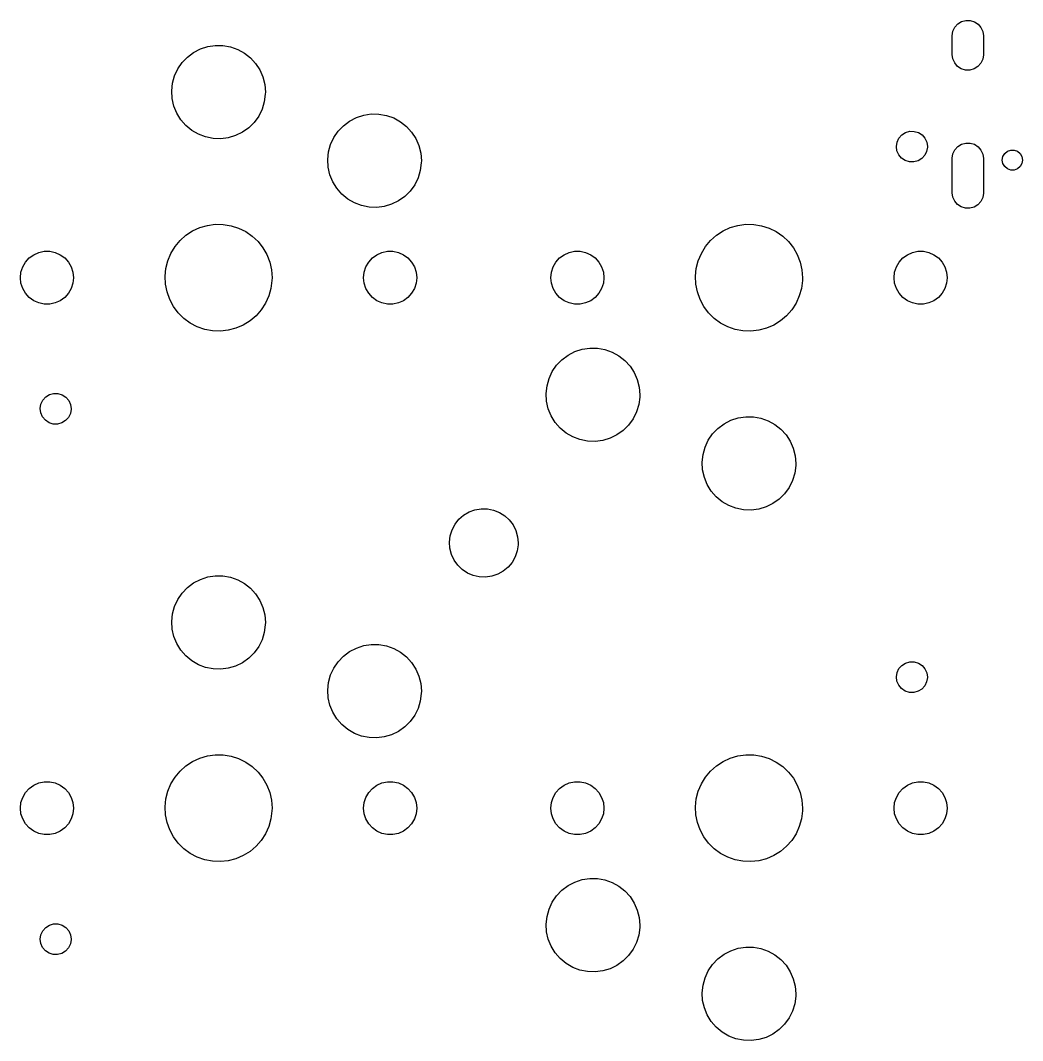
# Model space of a CAD drawing. Extents: x 3.01 to 5.54, y -3.22 to -0.6.
# Drawn here: x 3.013 to 4.277, y -1.883 to -0.596 of the extents above; entities that cross this region are included whole.
import ezdxf

# ---------------------------------------------------------------- set-up
doc = ezdxf.new("R2010")
doc.units = 0
doc.header["$MEASUREMENT"] = 0
doc.layers.add('BLACK', color=7, linetype='CONTINUOUS')

msp = doc.modelspace()

# ---------------------------------------------------------------- linework, layer by layer
at = {"layer": 'BLACK', "linetype": 'CONTINUOUS'}
for p, q in [((4.18938, -0.609402), (4.19175, -0.60435)), ((4.19175, -0.60435), (4.19544, -0.600166)), ((4.19544, -0.600166), (4.20016, -0.597188)), ((4.20016, -0.597188), (4.20553, -0.595654)), ((4.20553, -0.595654), (4.21111, -0.595688)), ((4.21111, -0.595688), (4.21646, -0.597288)), ((4.21646, -0.597288), (4.22114, -0.600323)), ((4.22114, -0.600323), (4.22478, -0.604551)), ((4.22478, -0.604551), (4.22709, -0.609632)), ((4.18851, -0.615157), (4.18852, -0.614917)), ((4.18851, -0.638779), (4.18851, -0.615157)), ((4.18852, -0.614917), (4.18938, -0.609402)), ((4.22709, -0.609632), (4.22789, -0.615157)), ((4.22789, -0.615157), (4.22789, -0.638779)), ((3.23991, -0.631582), (3.24911, -0.628576)), ((3.24911, -0.628576), (3.25867, -0.627112)), ((3.25867, -0.627112), (3.26835, -0.62723)), ((3.26835, -0.62723), (3.27788, -0.628927)), ((3.27788, -0.628927), (3.287, -0.632158)), ((3.2169, -0.648859), (3.22359, -0.641862)), ((3.22359, -0.641862), (3.23132, -0.636051)), ((3.23132, -0.636051), (3.23991, -0.631582)), ((3.287, -0.632158), (3.29547, -0.636835)), ((3.29547, -0.636835), (3.30307, -0.642833)), ((3.30307, -0.642833), (3.30958, -0.649991)), ((4.18931, -0.644304), (4.18851, -0.638779)), ((4.22788, -0.63902), (4.22702, -0.644535)), ((4.22789, -0.638779), (4.22788, -0.63902)), ((3.21145, -0.656853), (3.2169, -0.648859)), ((3.30958, -0.649991), (3.31484, -0.658117)), ((4.19162, -0.649385), (4.18931, -0.644304)), ((4.19526, -0.653613), (4.19162, -0.649385)), ((4.19994, -0.656649), (4.19526, -0.653613)), ((4.22096, -0.65377), (4.21624, -0.656748)), ((4.22465, -0.649587), (4.22096, -0.65377)), ((4.22702, -0.644535), (4.22465, -0.649587)), ((3.20478, -0.674957), (3.20737, -0.665632)), ((3.20737, -0.665632), (3.21145, -0.656853)), ((3.31484, -0.658117), (3.3187, -0.666992)), ((3.3187, -0.666992), (3.32106, -0.676378)), ((4.20529, -0.658248), (4.19994, -0.656649)), ((4.21087, -0.658282), (4.20529, -0.658248)), ((4.21624, -0.656748), (4.21087, -0.658282)), ((3.20376, -0.68458), (3.20478, -0.674957)), ((3.32106, -0.676378), (3.32185, -0.686023)), ((3.20431, -0.694242), (3.20376, -0.68458)), ((3.20644, -0.703683), (3.20431, -0.694242)), ((3.32178, -0.688908), (3.32052, -0.698503)), ((3.32185, -0.686023), (3.32178, -0.688908)), ((3.21008, -0.71265), (3.20644, -0.703683)), ((3.3177, -0.707763), (3.31341, -0.716439)), ((3.32052, -0.698503), (3.3177, -0.707763)), ((3.21514, -0.720901), (3.21008, -0.71265)), ((3.31341, -0.716439), (3.30777, -0.724298)), ((3.42818, -0.722665), (3.43676, -0.718197)), ((3.43676, -0.718197), (3.44596, -0.71519)), ((3.44596, -0.71519), (3.45552, -0.713726)), ((3.45552, -0.713726), (3.4652, -0.713844)), ((3.4652, -0.713844), (3.47473, -0.715541)), ((3.47473, -0.715541), (3.48385, -0.718772)), ((3.48385, -0.718772), (3.49232, -0.723449)), ((3.22148, -0.728216), (3.21514, -0.720901)), ((3.22892, -0.734398), (3.22148, -0.728216)), ((3.30091, -0.731129), (3.29303, -0.736749)), ((3.30777, -0.724298), (3.30091, -0.731129)), ((3.41375, -0.735473), (3.42044, -0.728476)), ((3.42044, -0.728476), (3.42818, -0.722665)), ((3.49232, -0.723449), (3.49992, -0.729447)), ((3.49992, -0.729447), (3.50643, -0.736605)), ((3.23728, -0.739281), (3.22892, -0.734398)), ((3.24632, -0.742733), (3.23728, -0.739281)), ((3.2558, -0.744663), (3.24632, -0.742733)), ((3.26547, -0.745018), (3.2558, -0.744663)), ((3.27507, -0.743788), (3.26547, -0.745018)), ((3.28434, -0.741007), (3.27507, -0.743788)), ((3.29303, -0.736749), (3.28434, -0.741007)), ((3.40422, -0.752246), (3.4083, -0.743468)), ((3.4083, -0.743468), (3.41375, -0.735473)), ((3.50643, -0.736605), (3.51169, -0.744731)), ((3.51169, -0.744731), (3.51555, -0.753606)), ((4.11895, -0.74922), (4.1213, -0.744215)), ((4.1213, -0.744215), (4.12496, -0.740071)), ((4.12496, -0.740071), (4.12963, -0.737121)), ((4.12963, -0.737121), (4.13495, -0.735601)), ((4.13495, -0.735601), (4.14048, -0.735635)), ((4.14048, -0.735635), (4.14578, -0.737219)), ((4.14578, -0.737219), (4.15042, -0.740226)), ((4.15042, -0.740226), (4.15402, -0.744415)), ((4.15402, -0.744415), (4.15631, -0.749448)), ((3.40164, -0.761572), (3.40422, -0.752246)), ((3.51555, -0.753606), (3.51791, -0.762992)), ((4.1181, -0.754683), (4.11895, -0.74922)), ((4.11881, -0.760165), (4.1181, -0.754683)), ((4.15709, -0.755397), (4.15617, -0.760849)), ((4.15631, -0.749448), (4.1571, -0.754921)), ((4.1571, -0.754921), (4.15709, -0.755397)), ((4.18938, -0.764126), (4.19175, -0.759074)), ((4.19175, -0.759074), (4.19544, -0.754891)), ((4.19544, -0.754891), (4.20016, -0.751912)), ((4.20016, -0.751912), (4.20553, -0.750379)), ((4.20553, -0.750379), (4.21111, -0.750413)), ((4.21111, -0.750413), (4.21646, -0.752012)), ((4.21646, -0.752012), (4.22114, -0.755048)), ((4.22114, -0.755048), (4.22478, -0.759276)), ((4.22478, -0.759276), (4.22709, -0.764357)), ((4.2581, -0.760769), (4.26228, -0.759249)), ((4.26228, -0.759249), (4.26672, -0.759249)), ((4.26672, -0.759249), (4.2709, -0.760769)), ((3.40061, -0.771195), (3.40164, -0.761572)), ((3.40116, -0.780856), (3.40061, -0.771195)), ((3.51791, -0.762992), (3.5187, -0.772637)), ((4.12104, -0.765225), (4.11881, -0.760165)), ((4.1246, -0.769458), (4.12104, -0.765225)), ((4.1292, -0.772521), (4.1246, -0.769458)), ((4.15005, -0.769924), (4.14534, -0.772817)), ((4.15376, -0.765825), (4.15005, -0.769924)), ((4.15617, -0.760849), (4.15376, -0.765825)), ((4.18851, -0.769882), (4.18852, -0.769641)), ((4.18851, -0.813189), (4.18851, -0.769882)), ((4.18852, -0.769641), (4.18938, -0.764126)), ((4.22709, -0.764357), (4.22789, -0.769882)), ((4.22789, -0.769882), (4.22789, -0.813189)), ((4.2517, -0.77185), (4.25248, -0.767474)), ((4.25248, -0.776226), (4.2517, -0.77185)), ((4.25248, -0.767474), (4.2547, -0.763625)), ((4.2547, -0.763625), (4.2581, -0.760769)), ((4.2709, -0.760769), (4.2743, -0.763625)), ((4.2743, -0.763625), (4.27652, -0.767474)), ((4.27652, -0.767474), (4.27729, -0.77185)), ((4.27729, -0.77185), (4.27652, -0.776226)), ((3.40329, -0.790297), (3.40116, -0.780856)), ((3.51737, -0.785117), (3.51455, -0.794377)), ((3.51863, -0.775522), (3.51737, -0.785117)), ((3.5187, -0.772637), (3.51863, -0.775522)), ((4.13448, -0.77417), (4.1292, -0.772521)), ((4.14001, -0.774271), (4.13448, -0.77417)), ((4.14534, -0.772817), (4.14001, -0.774271)), ((4.2547, -0.780075), (4.25248, -0.776226)), ((4.2581, -0.782931), (4.2547, -0.780075)), ((4.26228, -0.784451), (4.2581, -0.782931)), ((4.26672, -0.784451), (4.26228, -0.784451)), ((4.2709, -0.782931), (4.26672, -0.784451)), ((4.2743, -0.780075), (4.2709, -0.782931)), ((4.27652, -0.776226), (4.2743, -0.780075)), ((3.40693, -0.799264), (3.40329, -0.790297)), ((3.51455, -0.794377), (3.51026, -0.803053)), ((3.41199, -0.807516), (3.40693, -0.799264)), ((3.41833, -0.814831), (3.41199, -0.807516)), ((3.51026, -0.803053), (3.50462, -0.810912)), ((3.42577, -0.821012), (3.41833, -0.814831)), ((3.43413, -0.825895), (3.42577, -0.821012)), ((3.48988, -0.823363), (3.48119, -0.827621)), ((3.49776, -0.817743), (3.48988, -0.823363)), ((3.50462, -0.810912), (3.49776, -0.817743)), ((4.18931, -0.818714), (4.18851, -0.813189)), ((4.19162, -0.823794), (4.18931, -0.818714)), ((4.22702, -0.818944), (4.22465, -0.823996)), ((4.22788, -0.813429), (4.22702, -0.818944)), ((4.22789, -0.813189), (4.22788, -0.813429)), ((3.44317, -0.829348), (3.43413, -0.825895)), ((3.45265, -0.831277), (3.44317, -0.829348)), ((3.46232, -0.831632), (3.45265, -0.831277)), ((3.47192, -0.830402), (3.46232, -0.831632)), ((3.48119, -0.827621), (3.47192, -0.830402)), ((4.19526, -0.828023), (4.19162, -0.823794)), ((4.19994, -0.831058), (4.19526, -0.828023)), ((4.20529, -0.832657), (4.19994, -0.831058)), ((4.21087, -0.832692), (4.20529, -0.832657)), ((4.21624, -0.831158), (4.21087, -0.832692)), ((4.22096, -0.82818), (4.21624, -0.831158)), ((4.22465, -0.823996), (4.22096, -0.82818)), ((3.2217, -0.866724), (3.23007, -0.861238)), ((3.23007, -0.861238), (3.23915, -0.85705)), ((3.23915, -0.85705), (3.24876, -0.85425)), ((3.24876, -0.85425), (3.25867, -0.852901)), ((3.25867, -0.852901), (3.26868, -0.853032)), ((3.26868, -0.853032), (3.27855, -0.85464)), ((3.27855, -0.85464), (3.28808, -0.85769)), ((3.28808, -0.85769), (3.29705, -0.862115)), ((3.29705, -0.862115), (3.30527, -0.867818)), ((3.89099, -0.866724), (3.89936, -0.861238)), ((3.89936, -0.861238), (3.90845, -0.85705)), ((3.90845, -0.85705), (3.91805, -0.85425)), ((3.91805, -0.85425), (3.92796, -0.852901)), ((3.92796, -0.852901), (3.93797, -0.853032)), ((3.93797, -0.853032), (3.94784, -0.85464)), ((3.94784, -0.85464), (3.95737, -0.85769)), ((3.95737, -0.85769), (3.96634, -0.862115)), ((3.96634, -0.862115), (3.97456, -0.867818)), ((3.20784, -0.881078), (3.21424, -0.873386)), ((3.21424, -0.873386), (3.2217, -0.866724)), ((3.30527, -0.867818), (3.31256, -0.874673)), ((3.31256, -0.874673), (3.31875, -0.88253)), ((3.87713, -0.881078), (3.88353, -0.873386)), ((3.88353, -0.873386), (3.89099, -0.866724)), ((3.97456, -0.867818), (3.98185, -0.874673)), ((3.98185, -0.874673), (3.98804, -0.88253)), ((3.03591, -0.888415), (3.04276, -0.886959)), ((3.04276, -0.886959), (3.04976, -0.886959)), ((3.04976, -0.886959), (3.05661, -0.888415)), ((3.20265, -0.889631), (3.20784, -0.881078)), ((3.31875, -0.88253), (3.32372, -0.891216)), ((3.46898, -0.888415), (3.47583, -0.886959)), ((3.47583, -0.886959), (3.48283, -0.886959)), ((3.48283, -0.886959), (3.48968, -0.888415)), ((3.7052, -0.888415), (3.71205, -0.886959)), ((3.71205, -0.886959), (3.71905, -0.886959)), ((3.71905, -0.886959), (3.7259, -0.888415)), ((3.87194, -0.889631), (3.87713, -0.881078)), ((3.98804, -0.88253), (3.99301, -0.891216)), ((4.13827, -0.888415), (4.14512, -0.886959)), ((4.14512, -0.886959), (4.15212, -0.886959)), ((4.15212, -0.886959), (4.15897, -0.888415)), ((3.01565, -0.906649), (3.01916, -0.900584)), ((3.01916, -0.900584), (3.02384, -0.89538)), ((3.02384, -0.89538), (3.02951, -0.891263)), ((3.02951, -0.891263), (3.03591, -0.888415)), ((3.05661, -0.888415), (3.06301, -0.891263)), ((3.06301, -0.891263), (3.06867, -0.89538)), ((3.06867, -0.89538), (3.07336, -0.900584)), ((3.07336, -0.900584), (3.07686, -0.906649)), ((3.19632, -0.908554), (3.19878, -0.898857)), ((3.19878, -0.898857), (3.20265, -0.889631)), ((3.32372, -0.891216), (3.32734, -0.90054)), ((3.32734, -0.90054), (3.32955, -0.910298)), ((3.44873, -0.906649), (3.45223, -0.900584)), ((3.45223, -0.900584), (3.45691, -0.89538)), ((3.45691, -0.89538), (3.46258, -0.891263)), ((3.46258, -0.891263), (3.46898, -0.888415)), ((3.48968, -0.888415), (3.49608, -0.891263)), ((3.49608, -0.891263), (3.50175, -0.89538)), ((3.50175, -0.89538), (3.50643, -0.900584)), ((3.50643, -0.900584), (3.50993, -0.906649)), ((3.68495, -0.906649), (3.68845, -0.900584)), ((3.68845, -0.900584), (3.69313, -0.89538)), ((3.69313, -0.89538), (3.6988, -0.891263)), ((3.6988, -0.891263), (3.7052, -0.888415)), ((3.7259, -0.888415), (3.7323, -0.891263)), ((3.7323, -0.891263), (3.73797, -0.89538)), ((3.73797, -0.89538), (3.74265, -0.900584)), ((3.74265, -0.900584), (3.74615, -0.906649)), ((3.86561, -0.908554), (3.86807, -0.898857)), ((3.86807, -0.898857), (3.87194, -0.889631)), ((3.99301, -0.891216), (3.99664, -0.90054)), ((3.99664, -0.90054), (3.99884, -0.910298)), ((4.11802, -0.906649), (4.12152, -0.900584)), ((4.12152, -0.900584), (4.1262, -0.89538)), ((4.1262, -0.89538), (4.13187, -0.891263)), ((4.13187, -0.891263), (4.13827, -0.888415)), ((4.15897, -0.888415), (4.16537, -0.891263)), ((4.16537, -0.891263), (4.17104, -0.89538)), ((4.17104, -0.89538), (4.17572, -0.900584)), ((4.17572, -0.900584), (4.17922, -0.906649)), ((3.01276, -0.920275), (3.01349, -0.91331)), ((3.01349, -0.91331), (3.01565, -0.906649)), ((3.07686, -0.906649), (3.07903, -0.91331)), ((3.07903, -0.91331), (3.07976, -0.920275)), ((3.19532, -0.918508), (3.19632, -0.908554)), ((3.32955, -0.910298), (3.33029, -0.920275)), ((3.44583, -0.920275), (3.44656, -0.91331)), ((3.44656, -0.91331), (3.44873, -0.906649)), ((3.50993, -0.906649), (3.5121, -0.91331)), ((3.5121, -0.91331), (3.51283, -0.920275)), ((3.68205, -0.920275), (3.68278, -0.91331)), ((3.68278, -0.91331), (3.68495, -0.906649)), ((3.74615, -0.906649), (3.74832, -0.91331)), ((3.74832, -0.91331), (3.74905, -0.920275)), ((3.86461, -0.918508), (3.86561, -0.908554)), ((3.99884, -0.910298), (3.99958, -0.920275)), ((4.11512, -0.920275), (4.11585, -0.91331)), ((4.11585, -0.91331), (4.11802, -0.906649)), ((4.17922, -0.906649), (4.18139, -0.91331)), ((4.18139, -0.91331), (4.18212, -0.920275)), ((3.01349, -0.92724), (3.01276, -0.920275)), ((3.07976, -0.920275), (3.07903, -0.92724)), ((3.1958, -0.928501), (3.19532, -0.918508)), ((3.3302, -0.923808), (3.32894, -0.933732)), ((3.33029, -0.920275), (3.3302, -0.923808)), ((3.44656, -0.92724), (3.44583, -0.920275)), ((3.51283, -0.920275), (3.5121, -0.92724)), ((3.68278, -0.92724), (3.68205, -0.920275)), ((3.74905, -0.920275), (3.74832, -0.92724)), ((3.86509, -0.928501), (3.86461, -0.918508)), ((3.99949, -0.923808), (3.99823, -0.933732)), ((3.99958, -0.920275), (3.99949, -0.923808)), ((4.11585, -0.92724), (4.11512, -0.920275)), ((4.18212, -0.920275), (4.18139, -0.92724)), ((3.01565, -0.933901), (3.01349, -0.92724)), ((3.01916, -0.939966), (3.01565, -0.933901)), ((3.07686, -0.933901), (3.07336, -0.939966)), ((3.07903, -0.92724), (3.07686, -0.933901)), ((3.19775, -0.938314), (3.1958, -0.928501)), ((3.20113, -0.94773), (3.19775, -0.938314)), ((3.32894, -0.933732), (3.32622, -0.943362)), ((3.44873, -0.933901), (3.44656, -0.92724)), ((3.45223, -0.939966), (3.44873, -0.933901)), ((3.50993, -0.933901), (3.50643, -0.939966)), ((3.5121, -0.92724), (3.50993, -0.933901)), ((3.68495, -0.933901), (3.68278, -0.92724)), ((3.68845, -0.939966), (3.68495, -0.933901)), ((3.74615, -0.933901), (3.74265, -0.939966)), ((3.74832, -0.92724), (3.74615, -0.933901)), ((3.86704, -0.938314), (3.86509, -0.928501)), ((3.87042, -0.94773), (3.86704, -0.938314)), ((3.99823, -0.933732), (3.99551, -0.943362)), ((4.11802, -0.933901), (4.11585, -0.92724)), ((4.12152, -0.939966), (4.11802, -0.933901)), ((4.17922, -0.933901), (4.17572, -0.939966)), ((4.18139, -0.92724), (4.17922, -0.933901)), ((3.02384, -0.945171), (3.01916, -0.939966)), ((3.02951, -0.949287), (3.02384, -0.945171)), ((3.03591, -0.952136), (3.02951, -0.949287)), ((3.04276, -0.953592), (3.03591, -0.952136)), ((3.05661, -0.952136), (3.04976, -0.953592)), ((3.06301, -0.949287), (3.05661, -0.952136)), ((3.06867, -0.945171), (3.06301, -0.949287)), ((3.07336, -0.939966), (3.06867, -0.945171)), ((3.20586, -0.956543), (3.20113, -0.94773)), ((3.32211, -0.952483), (3.3167, -0.960898)), ((3.32622, -0.943362), (3.32211, -0.952483)), ((3.45691, -0.945171), (3.45223, -0.939966)), ((3.46258, -0.949287), (3.45691, -0.945171)), ((3.46898, -0.952136), (3.46258, -0.949287)), ((3.47583, -0.953592), (3.46898, -0.952136)), ((3.48968, -0.952136), (3.48283, -0.953592)), ((3.49608, -0.949287), (3.48968, -0.952136)), ((3.50175, -0.945171), (3.49608, -0.949287)), ((3.50643, -0.939966), (3.50175, -0.945171)), ((3.69313, -0.945171), (3.68845, -0.939966)), ((3.6988, -0.949287), (3.69313, -0.945171)), ((3.7052, -0.952136), (3.6988, -0.949287)), ((3.71205, -0.953592), (3.7052, -0.952136)), ((3.7259, -0.952136), (3.71905, -0.953592)), ((3.7323, -0.949287), (3.7259, -0.952136)), ((3.73797, -0.945171), (3.7323, -0.949287)), ((3.74265, -0.939966), (3.73797, -0.945171)), ((3.87516, -0.956543), (3.87042, -0.94773)), ((3.9914, -0.952483), (3.98599, -0.960898)), ((3.99551, -0.943362), (3.9914, -0.952483)), ((4.1262, -0.945171), (4.12152, -0.939966)), ((4.13187, -0.949287), (4.1262, -0.945171)), ((4.13827, -0.952136), (4.13187, -0.949287)), ((4.14512, -0.953592), (4.13827, -0.952136)), ((4.15897, -0.952136), (4.15212, -0.953592)), ((4.16537, -0.949287), (4.15897, -0.952136)), ((4.17104, -0.945171), (4.16537, -0.949287)), ((4.17572, -0.939966), (4.17104, -0.945171)), ((3.04976, -0.953592), (3.04276, -0.953592)), ((3.21185, -0.964559), (3.20586, -0.956543)), ((3.21896, -0.971603), (3.21185, -0.964559)), ((3.3167, -0.960898), (3.31011, -0.96842)), ((3.48283, -0.953592), (3.47583, -0.953592)), ((3.71905, -0.953592), (3.71205, -0.953592)), ((3.88114, -0.964559), (3.87516, -0.956543)), ((3.88825, -0.971603), (3.88114, -0.964559)), ((3.98599, -0.960898), (3.9794, -0.96842)), ((4.15212, -0.953592), (4.14512, -0.953592)), ((3.22702, -0.977518), (3.21896, -0.971603)), ((3.23588, -0.982177), (3.22702, -0.977518)), ((3.30247, -0.974884), (3.29396, -0.980148)), ((3.31011, -0.96842), (3.30247, -0.974884)), ((3.89632, -0.977518), (3.88825, -0.971603)), ((3.90517, -0.982177), (3.89632, -0.977518)), ((3.97176, -0.974884), (3.96325, -0.980148)), ((3.9794, -0.96842), (3.97176, -0.974884)), ((3.24532, -0.985475), (3.23588, -0.982177)), ((3.25515, -0.987341), (3.24532, -0.985475)), ((3.26515, -0.987734), (3.25515, -0.987341)), ((3.27509, -0.986645), (3.26515, -0.987734)), ((3.28477, -0.984098), (3.27509, -0.986645)), ((3.29396, -0.980148), (3.28477, -0.984098)), ((3.91461, -0.985475), (3.90517, -0.982177)), ((3.92444, -0.987341), (3.91461, -0.985475)), ((3.93444, -0.987734), (3.92444, -0.987341)), ((3.94439, -0.986645), (3.93444, -0.987734)), ((3.95406, -0.984098), (3.94439, -0.986645)), ((3.96325, -0.980148), (3.95406, -0.984098)), ((3.70377, -1.01794), (3.71235, -1.01347)), ((3.71235, -1.01347), (3.72155, -1.01047)), ((3.72155, -1.01047), (3.73111, -1.009)), ((3.73111, -1.009), (3.74079, -1.00912)), ((3.74079, -1.00912), (3.75032, -1.01082)), ((3.75032, -1.01082), (3.75944, -1.01405)), ((3.75944, -1.01405), (3.76791, -1.01872)), ((3.68934, -1.03075), (3.69603, -1.02375)), ((3.69603, -1.02375), (3.70377, -1.01794)), ((3.76791, -1.01872), (3.77551, -1.02472)), ((3.77551, -1.02472), (3.78202, -1.03188)), ((3.67981, -1.04752), (3.68389, -1.03874)), ((3.68389, -1.03874), (3.68934, -1.03075)), ((3.78202, -1.03188), (3.78728, -1.04001)), ((3.78728, -1.04001), (3.79114, -1.04888)), ((3.67723, -1.05685), (3.67981, -1.04752)), ((3.79114, -1.04888), (3.7935, -1.05827)), ((3.04464, -1.07078), (3.04932, -1.06783)), ((3.04932, -1.06783), (3.05464, -1.06631)), ((3.05464, -1.06631), (3.06016, -1.06634)), ((3.06016, -1.06634), (3.06546, -1.06793)), ((3.06546, -1.06793), (3.0701, -1.07093)), ((3.6762, -1.06647), (3.67723, -1.05685)), ((3.67675, -1.07613), (3.6762, -1.06647)), ((3.7935, -1.05827), (3.79429, -1.06791)), ((3.79429, -1.06791), (3.79422, -1.0708)), ((3.03778, -1.08539), (3.03863, -1.07993)), ((3.03863, -1.07993), (3.04098, -1.07492)), ((3.04098, -1.07492), (3.04464, -1.07078)), ((3.0701, -1.07093), (3.07371, -1.07512)), ((3.07371, -1.07512), (3.076, -1.08016)), ((3.076, -1.08016), (3.07678, -1.08563)), ((3.67888, -1.08557), (3.67675, -1.07613)), ((3.79296, -1.08039), (3.79014, -1.08965)), ((3.79422, -1.0708), (3.79296, -1.08039)), ((3.0385, -1.09087), (3.03778, -1.08539)), ((3.04073, -1.09593), (3.0385, -1.09087)), ((3.07586, -1.09156), (3.07345, -1.09653)), ((3.07678, -1.08611), (3.07586, -1.09156)), ((3.07678, -1.08563), (3.07678, -1.08611)), ((3.68252, -1.09454), (3.67888, -1.08557)), ((3.79014, -1.08965), (3.78585, -1.09833)), ((3.04428, -1.10017), (3.04073, -1.09593)), ((3.04889, -1.10323), (3.04428, -1.10017)), ((3.05416, -1.10488), (3.04889, -1.10323)), ((3.05969, -1.10498), (3.05416, -1.10488)), ((3.06503, -1.10353), (3.05969, -1.10498)), ((3.06974, -1.10063), (3.06503, -1.10353)), ((3.07345, -1.09653), (3.06974, -1.10063)), ((3.68758, -1.10279), (3.68252, -1.09454)), ((3.69392, -1.11011), (3.68758, -1.10279)), ((3.78021, -1.10619), (3.77335, -1.11302)), ((3.78585, -1.09833), (3.78021, -1.10619)), ((3.89288, -1.11037), (3.90062, -1.10456)), ((3.90062, -1.10456), (3.9092, -1.10009)), ((3.9092, -1.10009), (3.9184, -1.09708)), ((3.9184, -1.09708), (3.92797, -1.09562)), ((3.92797, -1.09562), (3.93764, -1.09573)), ((3.93764, -1.09573), (3.94717, -1.09743)), ((3.94717, -1.09743), (3.95629, -1.10066)), ((3.95629, -1.10066), (3.96477, -1.10534)), ((3.96477, -1.10534), (3.97236, -1.11134)), ((3.70136, -1.11629), (3.69392, -1.11011)), ((3.70972, -1.12117), (3.70136, -1.11629)), ((3.76547, -1.11864), (3.75678, -1.1229)), ((3.77335, -1.11302), (3.76547, -1.11864)), ((3.88074, -1.12536), (3.88619, -1.11736)), ((3.88619, -1.11736), (3.89288, -1.11037)), ((3.97236, -1.11134), (3.97887, -1.11849)), ((3.97887, -1.11849), (3.98413, -1.12662)), ((3.71876, -1.12462), (3.70972, -1.12117)), ((3.72824, -1.12655), (3.71876, -1.12462)), ((3.73791, -1.12691), (3.72824, -1.12655)), ((3.74751, -1.12568), (3.73791, -1.12691)), ((3.75678, -1.1229), (3.74751, -1.12568)), ((3.87666, -1.13414), (3.88074, -1.12536)), ((3.98413, -1.12662), (3.98799, -1.1355)), ((3.87305, -1.15308), (3.87408, -1.14346)), ((3.87408, -1.14346), (3.87666, -1.13414)), ((3.98799, -1.1355), (3.99035, -1.14488)), ((3.99035, -1.14488), (3.99114, -1.15453)), ((3.8736, -1.16275), (3.87305, -1.15308)), ((3.99107, -1.15741), (3.98981, -1.16701)), ((3.99114, -1.15453), (3.99107, -1.15741)), ((3.87573, -1.17219), (3.8736, -1.16275)), ((3.98981, -1.16701), (3.98699, -1.17627)), ((3.87937, -1.18115), (3.87573, -1.17219)), ((3.88443, -1.18941), (3.87937, -1.18115)), ((3.98699, -1.17627), (3.9827, -1.18494)), ((3.89077, -1.19672), (3.88443, -1.18941)), ((3.89821, -1.2029), (3.89077, -1.19672)), ((3.97706, -1.1928), (3.9702, -1.19963)), ((3.9827, -1.18494), (3.97706, -1.1928)), ((3.90657, -1.20778), (3.89821, -1.2029)), ((3.91561, -1.21124), (3.90657, -1.20778)), ((3.95363, -1.20951), (3.94436, -1.21229)), ((3.96232, -1.20525), (3.95363, -1.20951)), ((3.9702, -1.19963), (3.96232, -1.20525)), ((3.56603, -1.22511), (3.57198, -1.21988)), ((3.57198, -1.21988), (3.5788, -1.21583)), ((3.5788, -1.21583), (3.58623, -1.21309)), ((3.58623, -1.21309), (3.59404, -1.21175)), ((3.59404, -1.21175), (3.60197, -1.21185)), ((3.60197, -1.21185), (3.60974, -1.2134)), ((3.60974, -1.2134), (3.6171, -1.21633)), ((3.6171, -1.21633), (3.6238, -1.22056)), ((3.6238, -1.22056), (3.62962, -1.22594)), ((3.92509, -1.21317), (3.91561, -1.21124)), ((3.93476, -1.21352), (3.92509, -1.21317)), ((3.94436, -1.21229), (3.93476, -1.21352)), ((3.55743, -1.23835), (3.56112, -1.23133)), ((3.56112, -1.23133), (3.56603, -1.22511)), ((3.62962, -1.22594), (3.63436, -1.23229)), ((3.63436, -1.23229), (3.63787, -1.2394)), ((3.55415, -1.25379), (3.55508, -1.24592)), ((3.55508, -1.24592), (3.55743, -1.23835)), ((3.63787, -1.2394), (3.64002, -1.24703)), ((3.64002, -1.24703), (3.64075, -1.25492)), ((3.55467, -1.2617), (3.55415, -1.25379)), ((3.64069, -1.25719), (3.63955, -1.26503)), ((3.64075, -1.25492), (3.64069, -1.25719)), ((3.55662, -1.26938), (3.55467, -1.2617)), ((3.55993, -1.27657), (3.55662, -1.26938)), ((3.637, -1.27254), (3.63313, -1.27945)), ((3.63955, -1.26503), (3.637, -1.27254)), ((3.56451, -1.28305), (3.55993, -1.27657)), ((3.57019, -1.28858), (3.56451, -1.28305)), ((3.62806, -1.28554), (3.62197, -1.29061)), ((3.63313, -1.27945), (3.62806, -1.28554)), ((3.23991, -1.30087), (3.24911, -1.29787)), ((3.24911, -1.29787), (3.25867, -1.2964)), ((3.25867, -1.2964), (3.26835, -1.29652)), ((3.26835, -1.29652), (3.27788, -1.29822)), ((3.27788, -1.29822), (3.287, -1.30145)), ((3.57677, -1.29298), (3.57019, -1.28858)), ((3.58406, -1.29611), (3.57677, -1.29298)), ((3.59179, -1.29786), (3.58406, -1.29611)), ((3.59971, -1.29817), (3.59179, -1.29786)), ((3.60755, -1.29703), (3.59971, -1.29817)), ((3.61505, -1.29448), (3.60755, -1.29703)), ((3.62197, -1.29061), (3.61505, -1.29448)), ((3.2169, -1.31815), (3.22359, -1.31115)), ((3.22359, -1.31115), (3.23132, -1.30534)), ((3.23132, -1.30534), (3.23991, -1.30087)), ((3.287, -1.30145), (3.29547, -1.30613)), ((3.29547, -1.30613), (3.30307, -1.31212)), ((3.30307, -1.31212), (3.30958, -1.31928)), ((3.21145, -1.32614), (3.2169, -1.31815)), ((3.30958, -1.31928), (3.31484, -1.32741)), ((3.20478, -1.34425), (3.20737, -1.33492)), ((3.20737, -1.33492), (3.21145, -1.32614)), ((3.31484, -1.32741), (3.3187, -1.33628)), ((3.3187, -1.33628), (3.32106, -1.34567)), ((3.20376, -1.35387), (3.20478, -1.34425)), ((3.32106, -1.34567), (3.32185, -1.35531)), ((3.20431, -1.36353), (3.20376, -1.35387)), ((3.20644, -1.37297), (3.20431, -1.36353)), ((3.32178, -1.3582), (3.32052, -1.36779)), ((3.32185, -1.35531), (3.32178, -1.3582)), ((3.21008, -1.38194), (3.20644, -1.37297)), ((3.3177, -1.37705), (3.31341, -1.38573)), ((3.32052, -1.36779), (3.3177, -1.37705)), ((3.21514, -1.39019), (3.21008, -1.38194)), ((3.31341, -1.38573), (3.30777, -1.39359)), ((3.42818, -1.39196), (3.43676, -1.38749)), ((3.43676, -1.38749), (3.44596, -1.38448)), ((3.44596, -1.38448), (3.45552, -1.38302)), ((3.45552, -1.38302), (3.4652, -1.38314)), ((3.4652, -1.38314), (3.47473, -1.38483)), ((3.47473, -1.38483), (3.48385, -1.38806)), ((3.48385, -1.38806), (3.49232, -1.39274)), ((3.22148, -1.39751), (3.21514, -1.39019)), ((3.22892, -1.40369), (3.22148, -1.39751)), ((3.30091, -1.40042), (3.29303, -1.40604)), ((3.30777, -1.39359), (3.30091, -1.40042)), ((3.41375, -1.40476), (3.42044, -1.39777)), ((3.42044, -1.39777), (3.42818, -1.39196)), ((3.49232, -1.39274), (3.49992, -1.39874)), ((3.49992, -1.39874), (3.50643, -1.4059)), ((3.23728, -1.40857), (3.22892, -1.40369)), ((3.24632, -1.41202), (3.23728, -1.40857)), ((3.2558, -1.41395), (3.24632, -1.41202)), ((3.26547, -1.41431), (3.2558, -1.41395)), ((3.27507, -1.41308), (3.26547, -1.41431)), ((3.28434, -1.4103), (3.27507, -1.41308)), ((3.29303, -1.40604), (3.28434, -1.4103)), ((3.40422, -1.42154), (3.4083, -1.41276)), ((3.4083, -1.41276), (3.41375, -1.40476)), ((3.50643, -1.4059), (3.51169, -1.41402)), ((3.51169, -1.41402), (3.51555, -1.4229)), ((4.11895, -1.41851), (4.1213, -1.41351)), ((4.1213, -1.41351), (4.12496, -1.40936)), ((4.12496, -1.40936), (4.12963, -1.40641)), ((4.12963, -1.40641), (4.13495, -1.40489)), ((4.13495, -1.40489), (4.14048, -1.40493)), ((4.14048, -1.40493), (4.14578, -1.40651)), ((4.14578, -1.40651), (4.15042, -1.40952)), ((4.15042, -1.40952), (4.15402, -1.41371)), ((4.15402, -1.41371), (4.15631, -1.41874)), ((3.40164, -1.43086), (3.40422, -1.42154)), ((3.51555, -1.4229), (3.51791, -1.43228)), ((4.1181, -1.42397), (4.11895, -1.41851)), ((4.11881, -1.42946), (4.1181, -1.42397)), ((4.15709, -1.42469), (4.15617, -1.43014)), ((4.15631, -1.41874), (4.1571, -1.42421)), ((4.1571, -1.42421), (4.15709, -1.42469)), ((3.40061, -1.44049), (3.40164, -1.43086)), ((3.40116, -1.45015), (3.40061, -1.44049)), ((3.51791, -1.43228), (3.5187, -1.44193)), ((4.12104, -1.43452), (4.11881, -1.42946)), ((4.1246, -1.43875), (4.12104, -1.43452)), ((4.1292, -1.44181), (4.1246, -1.43875)), ((4.15005, -1.43922), (4.14534, -1.44211)), ((4.15376, -1.43512), (4.15005, -1.43922)), ((4.15617, -1.43014), (4.15376, -1.43512)), ((3.40329, -1.45959), (3.40116, -1.45015)), ((3.51737, -1.45441), (3.51455, -1.46367)), ((3.51863, -1.44481), (3.51737, -1.45441)), ((3.5187, -1.44193), (3.51863, -1.44481)), ((4.13448, -1.44346), (4.1292, -1.44181)), ((4.14001, -1.44356), (4.13448, -1.44346)), ((4.14534, -1.44211), (4.14001, -1.44356)), ((3.40693, -1.46856), (3.40329, -1.45959)), ((3.51455, -1.46367), (3.51026, -1.47234)), ((3.41199, -1.47681), (3.40693, -1.46856)), ((3.41833, -1.48412), (3.41199, -1.47681)), ((3.50462, -1.4802), (3.49776, -1.48703)), ((3.51026, -1.47234), (3.50462, -1.4802)), ((3.42577, -1.4903), (3.41833, -1.48412)), ((3.43413, -1.49519), (3.42577, -1.4903)), ((3.48988, -1.49265), (3.48119, -1.49691)), ((3.49776, -1.48703), (3.48988, -1.49265)), ((3.44317, -1.49864), (3.43413, -1.49519)), ((3.45265, -1.50057), (3.44317, -1.49864)), ((3.46232, -1.50092), (3.45265, -1.50057)), ((3.47192, -1.49969), (3.46232, -1.50092)), ((3.48119, -1.49691), (3.47192, -1.49969)), ((3.2217, -1.53601), (3.23007, -1.53053)), ((3.23007, -1.53053), (3.23915, -1.52634)), ((3.23915, -1.52634), (3.24876, -1.52354)), ((3.24876, -1.52354), (3.25867, -1.52219)), ((3.25867, -1.52219), (3.26868, -1.52232)), ((3.26868, -1.52232), (3.27855, -1.52393)), ((3.27855, -1.52393), (3.28808, -1.52698)), ((3.28808, -1.52698), (3.29705, -1.53141)), ((3.29705, -1.53141), (3.30527, -1.53711)), ((3.89099, -1.53601), (3.89936, -1.53053)), ((3.89936, -1.53053), (3.90845, -1.52634)), ((3.90845, -1.52634), (3.91805, -1.52354)), ((3.91805, -1.52354), (3.92796, -1.52219)), ((3.92796, -1.52219), (3.93797, -1.52232)), ((3.93797, -1.52232), (3.94784, -1.52393)), ((3.94784, -1.52393), (3.95737, -1.52698)), ((3.95737, -1.52698), (3.96634, -1.53141)), ((3.96634, -1.53141), (3.97456, -1.53711)), ((3.20784, -1.55037), (3.21424, -1.54268)), ((3.21424, -1.54268), (3.2217, -1.53601)), ((3.30527, -1.53711), (3.31256, -1.54396)), ((3.31256, -1.54396), (3.31875, -1.55182)), ((3.87713, -1.55037), (3.88353, -1.54268)), ((3.88353, -1.54268), (3.89099, -1.53601)), ((3.97456, -1.53711), (3.98185, -1.54396)), ((3.98185, -1.54396), (3.98804, -1.55182)), ((3.03591, -1.55771), (3.04276, -1.55625)), ((3.04276, -1.55625), (3.04976, -1.55625)), ((3.04976, -1.55625), (3.05661, -1.55771)), ((3.20265, -1.55892), (3.20784, -1.55037)), ((3.31875, -1.55182), (3.32372, -1.56051)), ((3.46898, -1.55771), (3.47583, -1.55625)), ((3.47583, -1.55625), (3.48283, -1.55625)), ((3.48283, -1.55625), (3.48968, -1.55771)), ((3.7052, -1.55771), (3.71205, -1.55625)), ((3.71205, -1.55625), (3.71905, -1.55625)), ((3.71905, -1.55625), (3.7259, -1.55771)), ((3.87194, -1.55892), (3.87713, -1.55037)), ((3.98804, -1.55182), (3.99301, -1.56051)), ((4.13827, -1.55771), (4.14512, -1.55625)), ((4.14512, -1.55625), (4.15212, -1.55625)), ((4.15212, -1.55625), (4.15897, -1.55771)), ((3.01565, -1.57594), (3.01916, -1.56988)), ((3.01916, -1.56988), (3.02384, -1.56467)), ((3.02384, -1.56467), (3.02951, -1.56055)), ((3.02951, -1.56055), (3.03591, -1.55771)), ((3.05661, -1.55771), (3.06301, -1.56055)), ((3.06301, -1.56055), (3.06867, -1.56467)), ((3.06867, -1.56467), (3.07336, -1.56988)), ((3.07336, -1.56988), (3.07686, -1.57594)), ((3.19632, -1.57784), (3.19878, -1.56815)), ((3.19878, -1.56815), (3.20265, -1.55892)), ((3.32372, -1.56051), (3.32734, -1.56983)), ((3.32734, -1.56983), (3.32955, -1.57959)), ((3.44873, -1.57594), (3.45223, -1.56988)), ((3.45223, -1.56988), (3.45691, -1.56467)), ((3.45691, -1.56467), (3.46258, -1.56055)), ((3.46258, -1.56055), (3.46898, -1.55771)), ((3.48968, -1.55771), (3.49608, -1.56055)), ((3.49608, -1.56055), (3.50175, -1.56467)), ((3.50175, -1.56467), (3.50643, -1.56988)), ((3.50643, -1.56988), (3.50993, -1.57594)), ((3.68495, -1.57594), (3.68845, -1.56988)), ((3.68845, -1.56988), (3.69313, -1.56467)), ((3.69313, -1.56467), (3.6988, -1.56055)), ((3.6988, -1.56055), (3.7052, -1.55771)), ((3.7259, -1.55771), (3.7323, -1.56055)), ((3.7323, -1.56055), (3.73797, -1.56467)), ((3.73797, -1.56467), (3.74265, -1.56988)), ((3.74265, -1.56988), (3.74615, -1.57594)), ((3.86561, -1.57784), (3.86807, -1.56815)), ((3.86807, -1.56815), (3.87194, -1.55892)), ((3.99301, -1.56051), (3.99664, -1.56983)), ((3.99664, -1.56983), (3.99884, -1.57959)), ((4.11802, -1.57594), (4.12152, -1.56988)), ((4.12152, -1.56988), (4.1262, -1.56467)), ((4.1262, -1.56467), (4.13187, -1.56055)), ((4.13187, -1.56055), (4.13827, -1.55771)), ((4.15897, -1.55771), (4.16537, -1.56055)), ((4.16537, -1.56055), (4.17104, -1.56467)), ((4.17104, -1.56467), (4.17572, -1.56988)), ((4.17572, -1.56988), (4.17922, -1.57594)), ((3.01276, -1.58957), (3.01349, -1.5826)), ((3.01349, -1.5826), (3.01565, -1.57594)), ((3.07686, -1.57594), (3.07903, -1.5826)), ((3.07903, -1.5826), (3.07976, -1.58957)), ((3.19532, -1.5878), (3.19632, -1.57784)), ((3.32955, -1.57959), (3.33029, -1.58957)), ((3.44583, -1.58957), (3.44656, -1.5826)), ((3.44656, -1.5826), (3.44873, -1.57594)), ((3.50993, -1.57594), (3.5121, -1.5826)), ((3.5121, -1.5826), (3.51283, -1.58957)), ((3.68205, -1.58957), (3.68278, -1.5826)), ((3.68278, -1.5826), (3.68495, -1.57594)), ((3.74615, -1.57594), (3.74832, -1.5826)), ((3.74832, -1.5826), (3.74905, -1.58957)), ((3.86461, -1.5878), (3.86561, -1.57784)), ((3.99884, -1.57959), (3.99958, -1.58957)), ((4.11512, -1.58957), (4.11585, -1.5826)), ((4.11585, -1.5826), (4.11802, -1.57594)), ((4.17922, -1.57594), (4.18139, -1.5826)), ((4.18139, -1.5826), (4.18212, -1.58957)), ((3.01349, -1.59653), (3.01276, -1.58957)), ((3.07976, -1.58957), (3.07903, -1.59653)), ((3.1958, -1.59779), (3.19532, -1.5878)), ((3.3302, -1.5931), (3.32894, -1.60302)), ((3.33029, -1.58957), (3.3302, -1.5931)), ((3.44656, -1.59653), (3.44583, -1.58957)), ((3.51283, -1.58957), (3.5121, -1.59653)), ((3.68278, -1.59653), (3.68205, -1.58957)), ((3.74905, -1.58957), (3.74832, -1.59653)), ((3.86509, -1.59779), (3.86461, -1.5878)), ((3.99949, -1.5931), (3.99823, -1.60302)), ((3.99958, -1.58957), (3.99949, -1.5931)), ((4.11585, -1.59653), (4.11512, -1.58957)), ((4.18212, -1.58957), (4.18139, -1.59653)), ((3.01565, -1.60319), (3.01349, -1.59653)), ((3.01916, -1.60926), (3.01565, -1.60319)), ((3.07686, -1.60319), (3.07336, -1.60926)), ((3.07903, -1.59653), (3.07686, -1.60319)), ((3.19775, -1.6076), (3.1958, -1.59779)), ((3.20113, -1.61702), (3.19775, -1.6076)), ((3.32894, -1.60302), (3.32622, -1.61265)), ((3.44873, -1.60319), (3.44656, -1.59653)), ((3.45223, -1.60926), (3.44873, -1.60319)), ((3.50993, -1.60319), (3.50643, -1.60926)), ((3.5121, -1.59653), (3.50993, -1.60319)), ((3.68495, -1.60319), (3.68278, -1.59653)), ((3.68845, -1.60926), (3.68495, -1.60319)), ((3.74615, -1.60319), (3.74265, -1.60926)), ((3.74832, -1.59653), (3.74615, -1.60319)), ((3.86704, -1.6076), (3.86509, -1.59779)), ((3.87042, -1.61702), (3.86704, -1.6076)), ((3.99823, -1.60302), (3.99551, -1.61265)), ((4.11802, -1.60319), (4.11585, -1.59653)), ((4.12152, -1.60926), (4.11802, -1.60319)), ((4.17922, -1.60319), (4.17572, -1.60926)), ((4.18139, -1.59653), (4.17922, -1.60319)), ((3.02384, -1.61446), (3.01916, -1.60926)), ((3.02951, -1.61858), (3.02384, -1.61446)), ((3.03591, -1.62143), (3.02951, -1.61858)), ((3.04276, -1.62288), (3.03591, -1.62143)), ((3.05661, -1.62143), (3.04976, -1.62288)), ((3.06301, -1.61858), (3.05661, -1.62143)), ((3.06867, -1.61446), (3.06301, -1.61858)), ((3.07336, -1.60926), (3.06867, -1.61446)), ((3.20586, -1.62583), (3.20113, -1.61702)), ((3.32211, -1.62177), (3.3167, -1.63019)), ((3.32622, -1.61265), (3.32211, -1.62177)), ((3.45691, -1.61446), (3.45223, -1.60926)), ((3.46258, -1.61858), (3.45691, -1.61446)), ((3.46898, -1.62143), (3.46258, -1.61858)), ((3.47583, -1.62288), (3.46898, -1.62143)), ((3.48968, -1.62143), (3.48283, -1.62288)), ((3.49608, -1.61858), (3.48968, -1.62143)), ((3.50175, -1.61446), (3.49608, -1.61858)), ((3.50643, -1.60926), (3.50175, -1.61446)), ((3.69313, -1.61446), (3.68845, -1.60926)), ((3.6988, -1.61858), (3.69313, -1.61446)), ((3.7052, -1.62143), (3.6988, -1.61858)), ((3.71205, -1.62288), (3.7052, -1.62143)), ((3.7259, -1.62143), (3.71905, -1.62288)), ((3.7323, -1.61858), (3.7259, -1.62143)), ((3.73797, -1.61446), (3.7323, -1.61858)), ((3.74265, -1.60926), (3.73797, -1.61446)), ((3.87516, -1.62583), (3.87042, -1.61702)), ((3.9914, -1.62177), (3.98599, -1.63019)), ((3.99551, -1.61265), (3.9914, -1.62177)), ((4.1262, -1.61446), (4.12152, -1.60926)), ((4.13187, -1.61858), (4.1262, -1.61446)), ((4.13827, -1.62143), (4.13187, -1.61858)), ((4.14512, -1.62288), (4.13827, -1.62143)), ((4.15897, -1.62143), (4.15212, -1.62288)), ((4.16537, -1.61858), (4.15897, -1.62143)), ((4.17104, -1.61446), (4.16537, -1.61858)), ((4.17572, -1.60926), (4.17104, -1.61446)), ((3.04976, -1.62288), (3.04276, -1.62288)), ((3.21185, -1.63385), (3.20586, -1.62583)), ((3.21896, -1.64089), (3.21185, -1.63385)), ((3.3167, -1.63019), (3.31011, -1.63771)), ((3.48283, -1.62288), (3.47583, -1.62288)), ((3.71905, -1.62288), (3.71205, -1.62288)), ((3.88114, -1.63385), (3.87516, -1.62583)), ((3.88825, -1.64089), (3.88114, -1.63385)), ((3.98599, -1.63019), (3.9794, -1.63771)), ((4.15212, -1.62288), (4.14512, -1.62288)), ((3.22702, -1.64681), (3.21896, -1.64089)), ((3.23588, -1.65147), (3.22702, -1.64681)), ((3.30247, -1.64417), (3.29396, -1.64944)), ((3.31011, -1.63771), (3.30247, -1.64417)), ((3.89632, -1.64681), (3.88825, -1.64089)), ((3.90517, -1.65147), (3.89632, -1.64681)), ((3.97176, -1.64417), (3.96325, -1.64944)), ((3.9794, -1.63771), (3.97176, -1.64417)), ((3.24532, -1.65477), (3.23588, -1.65147)), ((3.25515, -1.65663), (3.24532, -1.65477)), ((3.26515, -1.65703), (3.25515, -1.65663)), ((3.27509, -1.65594), (3.26515, -1.65703)), ((3.28477, -1.65339), (3.27509, -1.65594)), ((3.29396, -1.64944), (3.28477, -1.65339)), ((3.91461, -1.65477), (3.90517, -1.65147)), ((3.92444, -1.65663), (3.91461, -1.65477)), ((3.93444, -1.65703), (3.92444, -1.65663)), ((3.94439, -1.65594), (3.93444, -1.65703)), ((3.95406, -1.65339), (3.94439, -1.65594)), ((3.96325, -1.64944), (3.95406, -1.65339)), ((3.70377, -1.68723), (3.71235, -1.68276)), ((3.71235, -1.68276), (3.72155, -1.67976)), ((3.72155, -1.67976), (3.73111, -1.67829)), ((3.73111, -1.67829), (3.74079, -1.67841)), ((3.74079, -1.67841), (3.75032, -1.68011)), ((3.75032, -1.68011), (3.75944, -1.68334)), ((3.75944, -1.68334), (3.76791, -1.68802)), ((3.68934, -1.70004), (3.69603, -1.69304)), ((3.69603, -1.69304), (3.70377, -1.68723)), ((3.76791, -1.68802), (3.77551, -1.69401)), ((3.77551, -1.69401), (3.78202, -1.70117)), ((3.67981, -1.71681), (3.68389, -1.70803)), ((3.68389, -1.70803), (3.68934, -1.70004)), ((3.78202, -1.70117), (3.78728, -1.7093)), ((3.78728, -1.7093), (3.79114, -1.71817)), ((3.67723, -1.72614), (3.67981, -1.71681)), ((3.79114, -1.71817), (3.7935, -1.72756)), ((3.04464, -1.74007), (3.04932, -1.73712)), ((3.04932, -1.73712), (3.05464, -1.7356)), ((3.05464, -1.7356), (3.06016, -1.73563)), ((3.06016, -1.73563), (3.06546, -1.73722)), ((3.06546, -1.73722), (3.0701, -1.74023)), ((3.6762, -1.73576), (3.67723, -1.72614)), ((3.67675, -1.74542), (3.6762, -1.73576)), ((3.7935, -1.72756), (3.79429, -1.7372)), ((3.79429, -1.7372), (3.79422, -1.74009)), ((3.03778, -1.75468), (3.03863, -1.74922)), ((3.03863, -1.74922), (3.04098, -1.74421)), ((3.04098, -1.74421), (3.04464, -1.74007)), ((3.0701, -1.74023), (3.07371, -1.74441)), ((3.07371, -1.74441), (3.076, -1.74945)), ((3.076, -1.74945), (3.07678, -1.75492)), ((3.67888, -1.75486), (3.67675, -1.74542)), ((3.79296, -1.74968), (3.79014, -1.75894)), ((3.79422, -1.74009), (3.79296, -1.74968)), ((3.0385, -1.76016), (3.03778, -1.75468)), ((3.04073, -1.76523), (3.0385, -1.76016)), ((3.07586, -1.76085), (3.07345, -1.76582)), ((3.07678, -1.7554), (3.07586, -1.76085)), ((3.07678, -1.75492), (3.07678, -1.7554)), ((3.68252, -1.76383), (3.67888, -1.75486)), ((3.79014, -1.75894), (3.78585, -1.76762)), ((3.04428, -1.76946), (3.04073, -1.76523)), ((3.04889, -1.77252), (3.04428, -1.76946)), ((3.05416, -1.77417), (3.04889, -1.77252)), ((3.05969, -1.77427), (3.05416, -1.77417)), ((3.06503, -1.77282), (3.05969, -1.77427)), ((3.06974, -1.76992), (3.06503, -1.77282)), ((3.07345, -1.76582), (3.06974, -1.76992)), ((3.68758, -1.77208), (3.68252, -1.76383)), ((3.69392, -1.7794), (3.68758, -1.77208)), ((3.78021, -1.77548), (3.77335, -1.78231)), ((3.78585, -1.76762), (3.78021, -1.77548)), ((3.89288, -1.77966), (3.90062, -1.77385)), ((3.90062, -1.77385), (3.9092, -1.76938)), ((3.9092, -1.76938), (3.9184, -1.76637)), ((3.9184, -1.76637), (3.92797, -1.76491)), ((3.92797, -1.76491), (3.93764, -1.76503)), ((3.93764, -1.76503), (3.94717, -1.76672)), ((3.94717, -1.76672), (3.95629, -1.76995)), ((3.95629, -1.76995), (3.96477, -1.77463)), ((3.96477, -1.77463), (3.97236, -1.78063)), ((3.70136, -1.78558), (3.69392, -1.7794)), ((3.70972, -1.79046), (3.70136, -1.78558)), ((3.76547, -1.78793), (3.75678, -1.79219)), ((3.77335, -1.78231), (3.76547, -1.78793)), ((3.88074, -1.79465), (3.88619, -1.78665)), ((3.88619, -1.78665), (3.89288, -1.77966)), ((3.97236, -1.78063), (3.97887, -1.78779)), ((3.97887, -1.78779), (3.98413, -1.79591)), ((3.71876, -1.79391), (3.70972, -1.79046)), ((3.72824, -1.79584), (3.71876, -1.79391)), ((3.73791, -1.7962), (3.72824, -1.79584)), ((3.74751, -1.79497), (3.73791, -1.7962)), ((3.75678, -1.79219), (3.74751, -1.79497)), ((3.87666, -1.80343), (3.88074, -1.79465)), ((3.98413, -1.79591), (3.98799, -1.80479)), ((3.87305, -1.82238), (3.87408, -1.81275)), ((3.87408, -1.81275), (3.87666, -1.80343)), ((3.98799, -1.80479), (3.99035, -1.81417)), ((3.99035, -1.81417), (3.99114, -1.82382)), ((3.8736, -1.83204), (3.87305, -1.82238)), ((3.99107, -1.8267), (3.98981, -1.8363)), ((3.99114, -1.82382), (3.99107, -1.8267)), ((3.87573, -1.84148), (3.8736, -1.83204)), ((3.98981, -1.8363), (3.98699, -1.84556)), ((3.87937, -1.85044), (3.87573, -1.84148)), ((3.88443, -1.8587), (3.87937, -1.85044)), ((3.98699, -1.84556), (3.9827, -1.85423)), ((3.89077, -1.86601), (3.88443, -1.8587)), ((3.89821, -1.87219), (3.89077, -1.86601)), ((3.97706, -1.86209), (3.9702, -1.86892)), ((3.9827, -1.85423), (3.97706, -1.86209)), ((3.90657, -1.87708), (3.89821, -1.87219)), ((3.91561, -1.88053), (3.90657, -1.87708)), ((3.95363, -1.8788), (3.94436, -1.88158)), ((3.96232, -1.87454), (3.95363, -1.8788)), ((3.9702, -1.86892), (3.96232, -1.87454)), ((3.92509, -1.88246), (3.91561, -1.88053)), ((3.93476, -1.88281), (3.92509, -1.88246)), ((3.94436, -1.88158), (3.93476, -1.88281))]:
    msp.add_line(p, q, dxfattribs=at)

doc.saveas('drawing.dxf')
